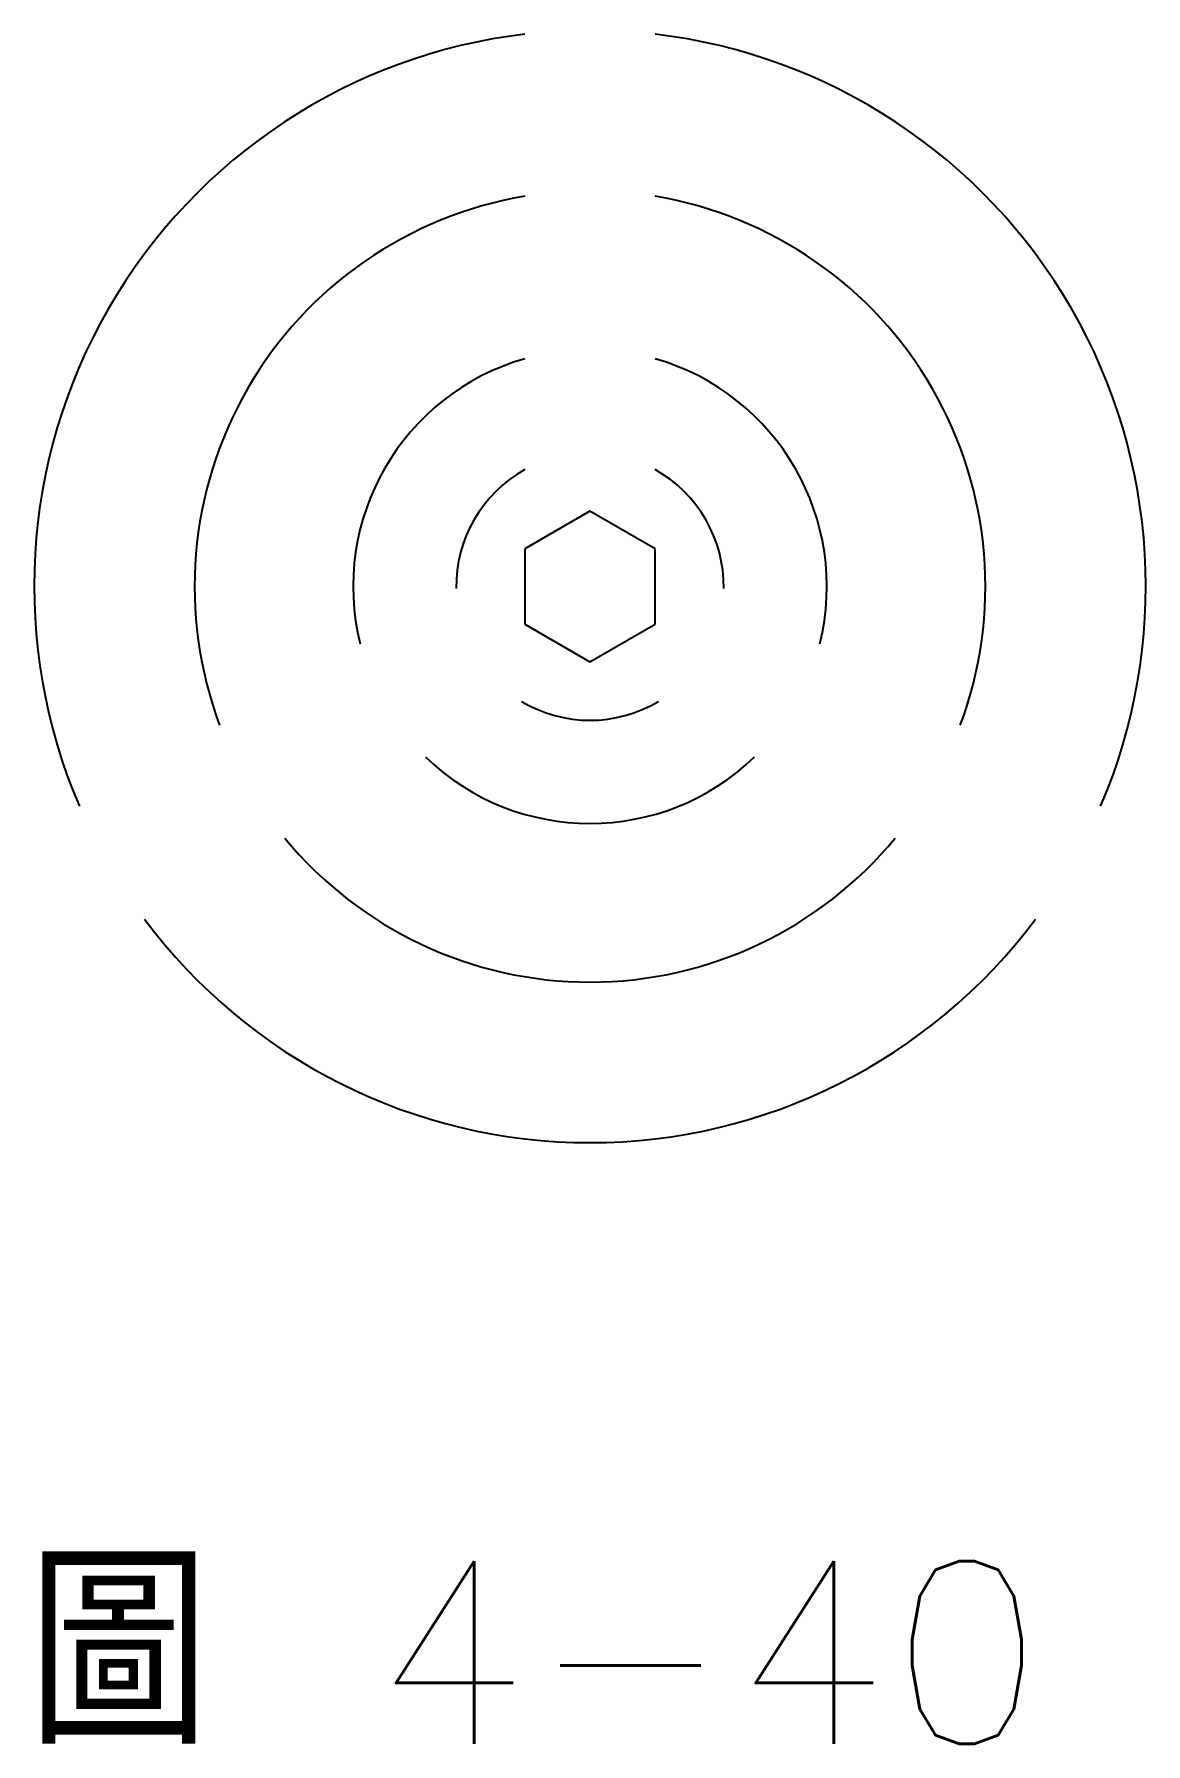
# Model space of a CAD drawing. Extents: x 75.1 to 93.4, y -142.2 to -114.1.
import ezdxf

# ---------------------------------------------------------------- set-up
doc = ezdxf.new("R2010")
doc.units = 0
doc.layers.add('輪廓線', color=7, linetype='CONTINUOUS')
doc.styles.add('CNS', font='txt.shx', dxfattribs={"width": 0.75, "height": 3, "bigfont": 'chineset.shx'})

msp = doc.modelspace()

# ---------------------------------------------------------------- linework, layer by layer
at = {"layer": '輪廓線'}
for p, q in [((84.283, -121.982), (83.212, -122.6)), ((85.355, -122.6), (84.283, -121.982)), ((83.212, -122.6), (83.212, -123.837)), ((85.355, -123.837), (85.355, -122.6)), ((83.212, -123.837), (84.283, -124.456)), ((84.283, -124.456), (85.355, -123.837))]:
    msp.add_line(p, q, dxfattribs=at)
for radius, start, end in [(9.14, 96.7314, 203.2686), (9.14, 336.7314, 83.2686), (6.502, 99.4838, 200.5162), (6.502, 339.4838, 80.5162), (3.894, 105.97, 194.03), (3.894, 345.97, 74.03), (2.199, 119.1527, 180.8473), (2.199, 359.1527, 60.8473), (2.199, 239.1527, 300.8473), (3.894, 225.97, 314.03), (6.502, 219.4838, 320.5162), (9.14, 216.7314, 323.2686)]:
    msp.add_arc((84.283, -123.219), radius, start, end, dxfattribs=at)

# ---------------------------------------------------------------- texts
at = {"layer": '輪廓線', "style": 'CNS'}
msp.add_text('圖 4-40', height=3, dxfattribs=at).set_placement((75.034, -142.238))

doc.saveas('drawing.dxf')
